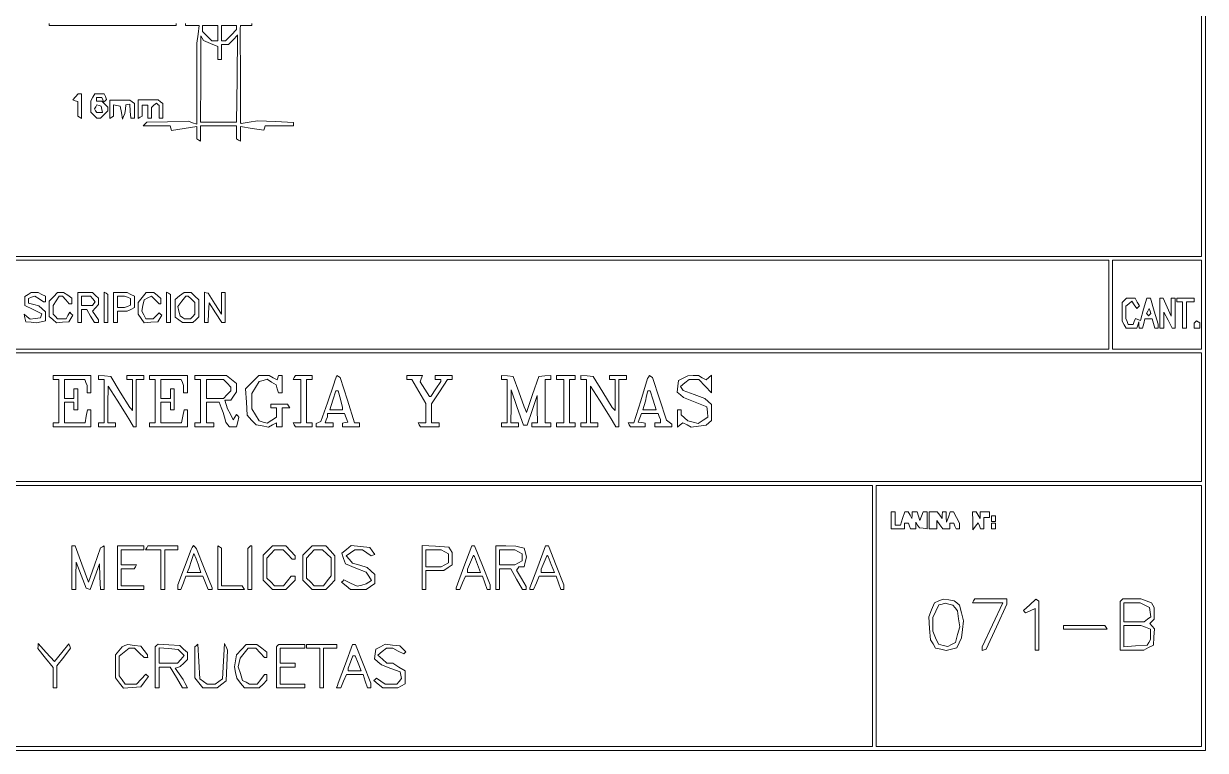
# Paper-space layout 'AN-17-DGE-071-B' of a CAD drawing. Header units: metres, sheet in millimetres. Extents: x 12 to 192, y 4 to 291.
# Drawn here: x 113 to 192.1, y 24.5 to 73.2 of the extents above; entities that cross this region are included whole.
import ezdxf

# ---------------------------------------------------------------- set-up
doc = ezdxf.new("R2010")
doc.units = ezdxf.units.M
doc.layers.add('DGE_CONTORNOS', color=7, linetype='Continuous', lineweight=0)
doc.layers.add('DGE_DATOS', color=7, linetype='Continuous', lineweight=0)

# ---------------------------------------------------------------- blocks, each defined once
blk = doc.blocks.new('LP_REF_DGE_MT_071_B')
at = {"layer": 'DGE_CONTORNOS'}
for points in [[(28.272, 147.253), (28.272, 24.514), (110.206, 24.514), (192.141, 24.514), (192.141, 147.253), (192.141, 269.992), (110.206, 269.992), (28.272, 269.992)], [(191.887, 163.665), (191.887, 57.59), (116.797, 57.59), (41.706, 57.59), (41.706, 163.665), (41.706, 269.739), (116.797, 269.739), (191.887, 269.739)], [(125.985, 72.545), (125.985, 72.038), (125.789, 72.038), (125.593, 72.038), (125.282, 72.349), (124.971, 72.66), (124.971, 72.856), (124.971, 73.052), (125.478, 73.052), (125.985, 73.052)], [(127.252, 72.915), (127.252, 72.779), (126.882, 72.408), (126.511, 72.038), (126.375, 72.038), (126.239, 72.038), (126.239, 72.545), (126.239, 73.052), (126.745, 73.052), (127.252, 73.052)], [(127.28, 69.503), (127.243, 66.588), (126.044, 66.588), (124.844, 66.588), (124.846, 69.472), (124.848, 72.355), (124.946, 72.201), (125.043, 72.048), (125.514, 71.851), (125.985, 71.654), (125.985, 71.212), (125.985, 70.771), (126.112, 70.771), (126.239, 70.771), (126.239, 71.277), (126.239, 71.784), (126.479, 71.784), (126.719, 71.784), (127.017, 72.099), (127.316, 72.414), (127.316, 72.416), (127.316, 72.418)], [(116.464, 68.279), (116.29, 68.068), (116.448, 68.015), (116.607, 67.961), (116.607, 67.472), (116.607, 66.984), (116.733, 66.905), (116.86, 66.827), (116.86, 67.658), (116.86, 68.489), (116.749, 68.489), (116.638, 68.489)], [(117.625, 68.244), (117.494, 67.999), (117.494, 67.62), (117.494, 67.24), (117.693, 67.041), (117.892, 66.842), (118.01, 66.842), (118.127, 66.842), (118.381, 67.095), (118.634, 67.349), (118.634, 67.466), (118.634, 67.584), (118.435, 67.783), (118.236, 67.982), (118.055, 67.982), (117.874, 67.982), (117.874, 68.109), (117.874, 68.236), (118.054, 68.236), (118.233, 68.236), (118.29, 68.078), (118.346, 67.919), (118.443, 68.009), (118.539, 68.098), (118.464, 68.294), (118.389, 68.489), (118.073, 68.489), (117.756, 68.489)], [(120.662, 67.447), (120.662, 66.827), (120.789, 66.905), (120.916, 66.984), (120.916, 67.356), (120.916, 67.729), (121.106, 67.729), (121.296, 67.729), (121.296, 67.285), (121.296, 66.842), (121.423, 66.842), (121.549, 66.842), (121.549, 67.207), (121.549, 67.571), (121.719, 67.712), (121.889, 67.854), (121.973, 67.77), (122.056, 67.687), (122.056, 67.264), (122.056, 66.842), (122.183, 66.842), (122.31, 66.842), (122.31, 67.333), (122.31, 67.825), (122.151, 67.95), (121.993, 68.075), (121.328, 68.071), (120.662, 68.067)], [(118.232, 67.433), (118.273, 67.222), (118.081, 67.222), (117.889, 67.222), (117.811, 67.349), (117.732, 67.476), (117.815, 67.609), (117.897, 67.742), (118.044, 67.694), (118.191, 67.645)], [(118.761, 67.44), (118.761, 66.827), (118.888, 66.905), (119.015, 66.984), (119.015, 67.366), (119.015, 67.748), (119.236, 67.705), (119.458, 67.663), (119.532, 67.221), (119.605, 66.779), (119.684, 66.969), (119.763, 67.159), (119.8, 67.449), (119.838, 67.739), (119.965, 67.766), (120.092, 67.792), (120.131, 67.317), (120.171, 66.842), (120.29, 66.842), (120.409, 66.842), (120.409, 67.341), (120.409, 67.841), (120.25, 67.943), (120.092, 68.046), (119.426, 68.049), (118.761, 68.053)], [(185.677, 54.359), (185.677, 51.381), (123.007, 51.381), (60.336, 51.381), (60.336, 54.359), (60.336, 57.337), (123.007, 57.337), (185.677, 57.337)], [(191.887, 54.359), (191.887, 51.381), (188.909, 51.381), (185.931, 51.381), (185.931, 54.359), (185.931, 57.337), (188.909, 57.337), (191.887, 57.337)], [(113.28, 55.046), (113.058, 54.917), (113.058, 54.607), (113.058, 54.297), (113.633, 54.026), (114.209, 53.756), (114.162, 53.614), (114.116, 53.472), (113.769, 53.431), (113.423, 53.39), (113.226, 53.554), (113.029, 53.717), (113.076, 53.468), (113.124, 53.218), (113.486, 53.177), (113.849, 53.135), (114.151, 53.211), (114.452, 53.286), (114.452, 53.581), (114.452, 53.876), (114.23, 54.076), (114.009, 54.276), (113.66, 54.363), (113.312, 54.45), (113.312, 54.612), (113.312, 54.775), (113.519, 54.855), (113.727, 54.935), (114.022, 54.742), (114.316, 54.549), (114.384, 54.549), (114.452, 54.549), (114.452, 54.735), (114.452, 54.92), (114.207, 55.051), (113.962, 55.183), (113.732, 55.179), (113.502, 55.175)], [(114.981, 54.889), (114.706, 54.596), (114.706, 54.085), (114.706, 53.574), (114.947, 53.356), (115.189, 53.137), (115.6, 53.178), (116.011, 53.218), (116.146, 53.434), (116.281, 53.65), (116.181, 53.75), (116.081, 53.85), (115.957, 53.629), (115.834, 53.408), (115.548, 53.408), (115.263, 53.408), (115.111, 53.56), (114.959, 53.713), (114.959, 54.008), (114.959, 54.304), (115.164, 54.617), (115.368, 54.929), (115.482, 54.929), (115.595, 54.929), (115.812, 54.676), (116.029, 54.422), (116.128, 54.422), (116.226, 54.422), (116.226, 54.605), (116.226, 54.788), (115.945, 54.985), (115.663, 55.183), (115.46, 55.183), (115.257, 55.183)], [(116.607, 54.169), (116.607, 53.155), (116.733, 53.155), (116.86, 53.155), (116.86, 53.598), (116.86, 54.042), (117.038, 54.042), (117.215, 54.042), (117.477, 53.598), (117.739, 53.155), (117.87, 53.155), (118.001, 53.155), (118.001, 53.253), (118.001, 53.352), (117.798, 53.641), (117.595, 53.931), (117.798, 54.155), (118.001, 54.379), (118.001, 54.582), (118.001, 54.784), (117.802, 54.983), (117.602, 55.183), (117.105, 55.183), (116.607, 55.183)], [(117.616, 54.745), (117.769, 54.56), (117.687, 54.428), (117.606, 54.295), (117.233, 54.295), (116.86, 54.295), (116.86, 54.612), (116.86, 54.929), (117.161, 54.929), (117.463, 54.929)], [(118.381, 54.176), (118.381, 53.155), (118.508, 53.155), (118.634, 53.155), (118.634, 54.098), (118.634, 55.041), (118.508, 55.119), (118.381, 55.198)], [(119.015, 54.169), (119.015, 53.155), (119.141, 53.155), (119.268, 53.155), (119.268, 53.535), (119.268, 53.915), (119.593, 53.915), (119.918, 53.915), (120.164, 54.046), (120.409, 54.178), (120.409, 54.549), (120.409, 54.92), (120.164, 55.051), (119.918, 55.183), (119.467, 55.183), (119.015, 55.183)], [(119.955, 54.852), (120.155, 54.775), (120.155, 54.549), (120.155, 54.323), (119.955, 54.246), (119.754, 54.169), (119.511, 54.169), (119.268, 54.169), (119.268, 54.549), (119.268, 54.929), (119.511, 54.929), (119.754, 54.929)], [(120.925, 54.849), (120.662, 54.515), (120.662, 54.116), (120.662, 53.718), (120.864, 53.43), (121.066, 53.141), (121.517, 53.18), (121.967, 53.218), (122.102, 53.434), (122.237, 53.65), (122.153, 53.734), (122.068, 53.819), (121.863, 53.614), (121.658, 53.408), (121.418, 53.408), (121.178, 53.408), (121.038, 53.669), (120.899, 53.93), (120.981, 54.304), (121.063, 54.678), (121.303, 54.806), (121.544, 54.935), (121.8, 54.679), (122.056, 54.422), (122.12, 54.422), (122.183, 54.422), (122.183, 54.593), (122.183, 54.763), (121.951, 54.973), (121.719, 55.183), (121.453, 55.183), (121.188, 55.183)], [(122.563, 54.176), (122.563, 53.155), (122.69, 53.155), (122.817, 53.155), (122.817, 54.098), (122.817, 55.041), (122.69, 55.119), (122.563, 55.198)], [(123.433, 54.94), (123.134, 54.698), (123.134, 54.106), (123.134, 53.515), (123.38, 53.335), (123.626, 53.155), (123.972, 53.155), (124.319, 53.155), (124.519, 53.354), (124.718, 53.553), (124.718, 54.114), (124.718, 54.676), (124.464, 54.929), (124.211, 55.183), (123.971, 55.183), (123.732, 55.183)], [(124.232, 54.719), (124.464, 54.51), (124.464, 54.111), (124.464, 53.713), (124.312, 53.56), (124.16, 53.408), (123.964, 53.41), (123.767, 53.412), (123.619, 53.507), (123.47, 53.601), (123.39, 53.922), (123.309, 54.243), (123.579, 54.586), (123.849, 54.929), (123.925, 54.929), (124.001, 54.929)], [(125.098, 54.179), (125.098, 53.155), (125.218, 53.155), (125.338, 53.155), (125.376, 53.819), (125.415, 54.483), (125.84, 53.819), (126.265, 53.155), (126.378, 53.155), (126.492, 53.155), (126.492, 54.169), (126.492, 55.183), (126.365, 55.183), (126.239, 55.183), (126.235, 54.454), (126.232, 53.725), (125.788, 54.422), (125.345, 55.119), (125.221, 55.161), (125.098, 55.204)], [(186.717, 54.65), (186.565, 54.498), (186.565, 53.882), (186.565, 53.265), (186.696, 53.02), (186.827, 52.775), (187.193, 52.775), (187.56, 52.775), (187.618, 52.996), (187.676, 53.218), (187.691, 52.996), (187.705, 52.775), (187.818, 52.775), (187.931, 52.775), (188.011, 53.092), (188.09, 53.408), (188.339, 53.408), (188.588, 53.408), (188.667, 53.092), (188.747, 52.775), (188.86, 52.775), (188.973, 52.775), (188.973, 52.919), (188.973, 53.064), (188.714, 53.933), (188.455, 54.802), (188.334, 54.802), (188.213, 54.802), (188.005, 54.053), (187.796, 53.303), (187.625, 53.369), (187.454, 53.435), (187.376, 53.231), (187.298, 53.028), (187.135, 53.028), (186.972, 53.028), (186.895, 53.229), (186.818, 53.429), (186.818, 53.847), (186.818, 54.264), (187.012, 54.425), (187.206, 54.587), (187.382, 54.346), (187.558, 54.106), (187.642, 54.19), (187.726, 54.274), (187.584, 54.538), (187.443, 54.802), (187.156, 54.802), (186.869, 54.802)], [(189.099, 53.789), (189.099, 52.775), (189.226, 52.775), (189.353, 52.775), (189.361, 53.313), (189.368, 53.852), (189.639, 53.313), (189.91, 52.775), (190.011, 52.775), (190.113, 52.775), (190.113, 53.789), (190.113, 54.802), (189.986, 54.802), (189.86, 54.802), (189.856, 54.2), (189.851, 53.598), (189.586, 54.2), (189.32, 54.802), (189.21, 54.802), (189.099, 54.802)], [(190.24, 54.676), (190.24, 54.549), (190.43, 54.549), (190.62, 54.549), (190.62, 53.662), (190.62, 52.775), (190.747, 52.775), (190.874, 52.775), (190.874, 53.662), (190.874, 54.549), (191.127, 54.549), (191.381, 54.549), (191.381, 54.676), (191.381, 54.802), (190.81, 54.802), (190.24, 54.802)], [(188.415, 53.696), (188.339, 53.62), (188.263, 53.696), (188.187, 53.772), (188.286, 53.932), (188.385, 54.093), (188.439, 53.933), (188.492, 53.773)], [(191.462, 53.194), (191.381, 53.113), (191.381, 52.944), (191.381, 52.775), (191.571, 52.775), (191.761, 52.775), (191.761, 52.957), (191.761, 53.14), (191.652, 53.207), (191.543, 53.275)], [(191.887, 46.818), (191.887, 42.509), (116.797, 42.509), (41.706, 42.509), (41.706, 46.818), (41.706, 51.127), (116.797, 51.127), (191.887, 51.127)], [(114.959, 49.48), (114.959, 49.353), (115.149, 49.353), (115.339, 49.353), (115.339, 47.896), (115.339, 46.438), (115.149, 46.438), (114.959, 46.438), (114.959, 46.311), (114.959, 46.185), (116.226, 46.185), (117.494, 46.185), (117.494, 46.755), (117.494, 47.325), (117.381, 47.325), (117.269, 47.325), (117.185, 46.882), (117.102, 46.438), (116.411, 46.438), (115.719, 46.438), (115.719, 47.135), (115.719, 47.832), (116.036, 47.832), (116.353, 47.832), (116.353, 47.579), (116.353, 47.325), (116.48, 47.325), (116.607, 47.325), (116.607, 48.022), (116.607, 48.719), (116.48, 48.719), (116.353, 48.719), (116.353, 48.402), (116.353, 48.086), (116.036, 48.086), (115.719, 48.086), (115.719, 48.719), (115.719, 49.353), (116.403, 49.353), (117.086, 49.353), (117.163, 49.152), (117.24, 48.952), (117.24, 48.709), (117.24, 48.466), (117.367, 48.466), (117.494, 48.466), (117.494, 49.036), (117.494, 49.606), (116.226, 49.606), (114.959, 49.606)], [(118.001, 49.488), (118.001, 49.353), (118.191, 49.353), (118.381, 49.353), (118.381, 47.896), (118.381, 46.438), (118.191, 46.438), (118.001, 46.438), (118.001, 46.311), (118.001, 46.185), (118.571, 46.185), (119.141, 46.185), (119.141, 46.311), (119.141, 46.438), (118.888, 46.438), (118.634, 46.438), (118.637, 47.674), (118.639, 48.909), (119.246, 47.959), (119.854, 47.008), (120.095, 46.597), (120.337, 46.185), (120.436, 46.185), (120.535, 46.185), (120.535, 47.769), (120.535, 49.353), (120.789, 49.353), (121.042, 49.353), (121.042, 49.48), (121.042, 49.606), (120.472, 49.606), (119.902, 49.606), (119.902, 49.48), (119.902, 49.353), (120.092, 49.353), (120.282, 49.353), (120.282, 48.318), (120.282, 47.283), (120.187, 47.378), (120.092, 47.473), (119.455, 48.508), (118.818, 49.543), (118.41, 49.583), (118.001, 49.622)], [(121.423, 49.48), (121.423, 49.353), (121.613, 49.353), (121.803, 49.353), (121.803, 47.896), (121.803, 46.438), (121.613, 46.438), (121.423, 46.438), (121.423, 46.311), (121.423, 46.185), (122.69, 46.185), (123.957, 46.185), (123.957, 46.755), (123.957, 47.325), (123.845, 47.325), (123.732, 47.325), (123.649, 46.882), (123.566, 46.438), (122.874, 46.438), (122.183, 46.438), (122.183, 47.135), (122.183, 47.832), (122.5, 47.832), (122.817, 47.832), (122.817, 47.579), (122.817, 47.325), (122.943, 47.325), (123.07, 47.325), (123.07, 48.022), (123.07, 48.719), (122.943, 48.719), (122.817, 48.719), (122.817, 48.402), (122.817, 48.086), (122.5, 48.086), (122.183, 48.086), (122.183, 48.719), (122.183, 49.353), (122.866, 49.353), (123.55, 49.353), (123.627, 49.152), (123.704, 48.952), (123.704, 48.709), (123.704, 48.466), (123.831, 48.466), (123.957, 48.466), (123.957, 49.036), (123.957, 49.606), (122.69, 49.606), (121.423, 49.606)], [(124.464, 49.48), (124.464, 49.353), (124.654, 49.353), (124.844, 49.353), (124.844, 47.896), (124.844, 46.438), (124.654, 46.438), (124.464, 46.438), (124.464, 46.311), (124.464, 46.185), (125.098, 46.185), (125.732, 46.185), (125.732, 46.311), (125.732, 46.438), (125.478, 46.438), (125.225, 46.438), (125.225, 47.135), (125.225, 47.832), (125.653, 47.832), (126.081, 47.832), (126.215, 47.484), (126.348, 47.135), (126.436, 46.818), (126.523, 46.501), (126.65, 46.343), (126.777, 46.185), (127.012, 46.185), (127.248, 46.185), (127.329, 46.507), (127.41, 46.83), (127.324, 46.916), (127.239, 47.001), (127.132, 46.828), (127.025, 46.655), (126.838, 47.022), (126.651, 47.389), (126.563, 47.674), (126.475, 47.959), (126.666, 47.959), (126.858, 47.959), (127.055, 48.241), (127.252, 48.522), (127.252, 48.802), (127.252, 49.081), (126.918, 49.344), (126.585, 49.606), (125.524, 49.606), (124.464, 49.606)], [(126.619, 49.099), (126.872, 48.846), (126.872, 48.719), (126.872, 48.593), (126.619, 48.339), (126.365, 48.086), (125.795, 48.086), (125.225, 48.086), (125.225, 48.719), (125.225, 49.353), (125.795, 49.353), (126.365, 49.353)], [(128.303, 49.161), (127.858, 48.716), (127.907, 47.837), (127.957, 46.957), (128.259, 46.636), (128.56, 46.315), (128.97, 46.238), (129.38, 46.161), (129.647, 46.304), (129.914, 46.447), (129.914, 46.316), (129.914, 46.185), (130.104, 46.185), (130.294, 46.185), (130.294, 46.818), (130.294, 47.452), (130.555, 47.452), (130.816, 47.452), (130.738, 47.579), (130.659, 47.705), (130.096, 47.705), (129.534, 47.705), (129.534, 47.579), (129.534, 47.452), (129.724, 47.452), (129.914, 47.452), (129.914, 47.138), (129.914, 46.824), (129.603, 46.621), (129.293, 46.417), (129.024, 46.502), (128.756, 46.587), (128.511, 46.988), (128.267, 47.389), (128.267, 47.896), (128.267, 48.402), (128.511, 48.803), (128.756, 49.204), (129.024, 49.289), (129.293, 49.374), (129.594, 49.177), (129.895, 48.98), (129.976, 48.723), (130.058, 48.466), (130.176, 48.466), (130.294, 48.466), (130.294, 49.036), (130.294, 49.606), (130.178, 49.606), (130.062, 49.606), (130.013, 49.462), (129.965, 49.317), (129.694, 49.462), (129.424, 49.606), (129.086, 49.606), (128.748, 49.606)], [(131.118, 49.48), (131.04, 49.353), (131.3, 49.353), (131.561, 49.353), (131.561, 47.896), (131.561, 46.438), (131.3, 46.438), (131.04, 46.438), (131.118, 46.311), (131.196, 46.185), (131.759, 46.185), (132.322, 46.185), (132.322, 46.311), (132.322, 46.438), (132.132, 46.438), (131.942, 46.438), (131.942, 47.896), (131.942, 49.353), (132.132, 49.353), (132.322, 49.353), (132.322, 49.48), (132.322, 49.606), (131.759, 49.606), (131.196, 49.606)], [(133.863, 49.329), (133.756, 49.036), (133.33, 47.787), (132.905, 46.537), (132.74, 46.474), (132.575, 46.411), (132.575, 46.298), (132.575, 46.185), (133.146, 46.185), (133.716, 46.185), (133.716, 46.311), (133.716, 46.438), (133.449, 46.438), (133.182, 46.438), (133.259, 46.639), (133.336, 46.839), (133.336, 46.955), (133.336, 47.072), (133.91, 47.072), (134.484, 47.072), (134.592, 46.787), (134.699, 46.501), (134.524, 46.461), (134.35, 46.42), (134.35, 46.302), (134.35, 46.185), (134.92, 46.185), (135.49, 46.185), (135.49, 46.311), (135.49, 46.438), (135.322, 46.438), (135.155, 46.438), (134.67, 47.963), (134.186, 49.487), (134.078, 49.554), (133.969, 49.622)], [(138.659, 49.48), (138.659, 49.353), (138.822, 49.353), (138.986, 49.353), (139.456, 48.55), (139.926, 47.746), (139.926, 47.092), (139.926, 46.438), (139.665, 46.438), (139.404, 46.438), (139.482, 46.311), (139.561, 46.185), (140.187, 46.185), (140.813, 46.185), (140.813, 46.311), (140.813, 46.438), (140.56, 46.438), (140.306, 46.438), (140.306, 47.073), (140.306, 47.708), (140.845, 48.528), (141.383, 49.348), (141.542, 49.35), (141.7, 49.353), (141.7, 49.48), (141.7, 49.606), (141.13, 49.606), (140.56, 49.606), (140.56, 49.48), (140.56, 49.353), (140.75, 49.353), (140.94, 49.353), (140.94, 49.287), (140.94, 49.221), (140.606, 48.717), (140.272, 48.212), (140.228, 48.212), (140.183, 48.212), (139.861, 48.699), (139.538, 49.186), (139.619, 49.396), (139.7, 49.606), (139.179, 49.606), (138.659, 49.606)], [(144.995, 49.488), (144.995, 49.353), (145.185, 49.353), (145.376, 49.353), (145.376, 47.896), (145.376, 46.438), (145.185, 46.438), (144.995, 46.438), (144.995, 46.311), (144.995, 46.185), (145.566, 46.185), (146.136, 46.185), (146.136, 46.311), (146.136, 46.438), (145.883, 46.438), (145.629, 46.438), (145.639, 47.547), (145.649, 48.656), (146.054, 47.474), (146.459, 46.292), (146.583, 46.29), (146.706, 46.287), (147.043, 47.281), (147.381, 48.276), (147.392, 47.357), (147.403, 46.438), (147.213, 46.438), (147.023, 46.438), (147.023, 46.311), (147.023, 46.185), (147.657, 46.185), (148.29, 46.185), (148.29, 46.311), (148.29, 46.438), (148.1, 46.438), (147.91, 46.438), (147.91, 47.896), (147.91, 49.353), (148.1, 49.353), (148.29, 49.353), (148.29, 49.488), (148.29, 49.622), (147.888, 49.583), (147.486, 49.543), (147.079, 48.339), (146.672, 47.135), (146.595, 47.325), (146.517, 47.515), (146.151, 48.529), (145.784, 49.543), (145.39, 49.583), (144.995, 49.622)], [(148.671, 49.48), (148.671, 49.353), (148.924, 49.353), (149.178, 49.353), (149.178, 47.896), (149.178, 46.438), (148.924, 46.438), (148.671, 46.438), (148.671, 46.311), (148.671, 46.185), (149.304, 46.185), (149.938, 46.185), (149.938, 46.311), (149.938, 46.438), (149.748, 46.438), (149.558, 46.438), (149.558, 47.896), (149.558, 49.353), (149.748, 49.353), (149.938, 49.353), (149.938, 49.48), (149.938, 49.606), (149.304, 49.606), (148.671, 49.606)], [(150.318, 49.488), (150.318, 49.353), (150.508, 49.353), (150.698, 49.353), (150.698, 47.896), (150.698, 46.438), (150.508, 46.438), (150.318, 46.438), (150.318, 46.311), (150.318, 46.185), (150.889, 46.185), (151.459, 46.185), (151.459, 46.311), (151.459, 46.438), (151.205, 46.438), (150.952, 46.438), (150.954, 47.674), (150.956, 48.909), (151.564, 47.959), (152.171, 47.008), (152.413, 46.597), (152.654, 46.185), (152.754, 46.185), (152.853, 46.185), (152.853, 47.769), (152.853, 49.353), (153.106, 49.353), (153.36, 49.353), (153.36, 49.48), (153.36, 49.606), (152.79, 49.606), (152.219, 49.606), (152.219, 49.48), (152.219, 49.353), (152.409, 49.353), (152.599, 49.353), (152.599, 48.318), (152.599, 47.283), (152.504, 47.378), (152.409, 47.473), (151.773, 48.508), (151.136, 49.543), (150.727, 49.583), (150.318, 49.622)], [(154.841, 49.513), (154.784, 49.416), (154.321, 47.927), (153.858, 46.438), (153.665, 46.438), (153.472, 46.438), (153.55, 46.311), (153.628, 46.185), (154.128, 46.185), (154.627, 46.185), (154.627, 46.303), (154.627, 46.421), (154.39, 46.461), (154.152, 46.501), (154.259, 46.787), (154.366, 47.072), (154.926, 47.072), (155.487, 47.072), (155.564, 46.871), (155.641, 46.671), (155.641, 46.554), (155.641, 46.438), (155.451, 46.438), (155.261, 46.438), (155.261, 46.311), (155.261, 46.185), (155.831, 46.185), (156.402, 46.185), (156.402, 46.266), (156.402, 46.347), (156.226, 46.488), (156.05, 46.628), (155.582, 48.053), (155.114, 49.477), (155.006, 49.544), (154.898, 49.611)], [(157.162, 49.443), (156.845, 49.284), (156.807, 48.896), (156.769, 48.508), (156.979, 48.328), (157.189, 48.149), (157.967, 47.831), (158.746, 47.514), (158.785, 47.174), (158.825, 46.834), (158.501, 46.622), (158.178, 46.41), (157.828, 46.497), (157.479, 46.585), (157.257, 46.784), (157.035, 46.984), (157.035, 47.155), (157.035, 47.325), (156.908, 47.325), (156.782, 47.325), (156.782, 46.739), (156.782, 46.154), (156.964, 46.305), (157.146, 46.456), (157.426, 46.306), (157.705, 46.156), (158.199, 46.222), (158.693, 46.289), (158.878, 46.442), (159.063, 46.596), (159.063, 47.131), (159.063, 47.666), (158.841, 47.866), (158.619, 48.066), (157.893, 48.338), (157.167, 48.609), (157.081, 48.748), (156.995, 48.887), (157.283, 49.12), (157.57, 49.353), (157.89, 49.353), (158.209, 49.353), (158.636, 48.9), (159.063, 48.448), (159.063, 49.043), (159.063, 49.637), (158.881, 49.486), (158.699, 49.335), (158.446, 49.471), (158.193, 49.606), (157.836, 49.605), (157.479, 49.603)], [(134.208, 48.03), (134.35, 47.466), (134.35, 47.396), (134.35, 47.325), (133.918, 47.325), (133.486, 47.325), (133.688, 47.959), (133.891, 48.593), (133.979, 48.593), (134.066, 48.593)], [(155.162, 47.959), (155.364, 47.325), (154.918, 47.325), (154.471, 47.325), (154.552, 47.61), (154.633, 47.896), (154.71, 48.244), (154.786, 48.593), (154.872, 48.593), (154.959, 48.593)], [(169.836, 33.512), (169.836, 24.767), (119.015, 24.767), (68.194, 24.767), (68.194, 33.512), (68.194, 42.256), (119.015, 42.256), (169.836, 42.256)], [(191.887, 33.512), (191.887, 24.767), (180.988, 24.767), (170.089, 24.767), (170.089, 33.512), (170.089, 42.256), (180.988, 42.256), (191.887, 42.256)], [(171.103, 39.911), (171.103, 39.341), (171.546, 39.341), (171.99, 39.341), (171.99, 39.531), (171.99, 39.721), (172.121, 39.721), (172.251, 39.721), (172.324, 39.531), (172.397, 39.341), (172.574, 39.341), (172.75, 39.341), (172.752, 39.563), (172.754, 39.785), (172.869, 39.604), (172.983, 39.423), (173.247, 39.383), (173.511, 39.343), (173.511, 39.912), (173.511, 40.482), (173.38, 40.482), (173.249, 40.482), (173.133, 40.197), (173.017, 39.911), (172.932, 40.197), (172.848, 40.482), (172.672, 40.482), (172.497, 40.482), (172.493, 40.26), (172.489, 40.038), (172.36, 40.26), (172.231, 40.482), (172.12, 40.482), (172.01, 40.482), (171.863, 40.038), (171.717, 39.595), (171.537, 39.595), (171.356, 39.595), (171.356, 40.038), (171.356, 40.482), (171.23, 40.482), (171.103, 40.482)], [(173.638, 39.911), (173.638, 39.341), (173.891, 39.341), (174.145, 39.341), (174.151, 39.626), (174.158, 39.911), (174.357, 39.626), (174.556, 39.341), (174.794, 39.341), (175.032, 39.341), (175.032, 39.531), (175.032, 39.721), (175.162, 39.721), (175.293, 39.721), (175.366, 39.531), (175.439, 39.341), (175.552, 39.341), (175.665, 39.341), (175.665, 39.538), (175.665, 39.734), (175.472, 40.108), (175.279, 40.482), (175.166, 40.482), (175.053, 40.482), (174.925, 40.133), (174.798, 39.785), (174.788, 40.133), (174.778, 40.482), (174.651, 40.482), (174.525, 40.482), (174.521, 40.26), (174.517, 40.038), (174.348, 40.26), (174.18, 40.482), (173.909, 40.482), (173.638, 40.482)], [(176.557, 39.88), (176.561, 39.278), (176.743, 39.519), (176.926, 39.76), (177.006, 39.551), (177.087, 39.341), (177.2, 39.341), (177.313, 39.341), (177.313, 39.721), (177.313, 40.102), (177.503, 40.102), (177.693, 40.102), (177.693, 40.292), (177.693, 40.482), (177.376, 40.482), (177.059, 40.482), (177.056, 40.26), (177.052, 40.038), (176.923, 40.26), (176.793, 40.482), (176.673, 40.482), (176.552, 40.482)], [(177.82, 40.038), (177.82, 39.848), (177.947, 39.848), (178.073, 39.848), (178.073, 40.038), (178.073, 40.228), (177.947, 40.228), (177.82, 40.228)], [(177.82, 39.531), (177.82, 39.341), (177.947, 39.341), (178.073, 39.341), (178.073, 39.531), (178.073, 39.721), (177.947, 39.721), (177.82, 39.721)], [(116.226, 36.743), (116.226, 35.286), (116.353, 35.286), (116.48, 35.286), (116.488, 36.205), (116.496, 37.123), (116.838, 36.246), (117.181, 35.369), (117.313, 35.325), (117.445, 35.281), (117.755, 36.139), (118.064, 36.997), (118.102, 36.141), (118.139, 35.286), (118.26, 35.286), (118.381, 35.286), (118.381, 36.751), (118.381, 38.216), (118.264, 38.143), (118.147, 38.071), (117.735, 36.919), (117.323, 35.767), (116.887, 36.984), (116.45, 38.201), (116.338, 38.201), (116.226, 38.201)], [(119.268, 36.743), (119.268, 35.286), (120.155, 35.286), (121.042, 35.286), (121.042, 35.412), (121.042, 35.539), (120.282, 35.539), (119.522, 35.539), (119.522, 36.11), (119.522, 36.68), (119.958, 36.68), (120.394, 36.68), (120.472, 36.807), (120.55, 36.933), (120.036, 36.933), (119.522, 36.933), (119.522, 37.44), (119.522, 37.947), (120.282, 37.947), (121.042, 37.947), (121.042, 38.074), (121.042, 38.201), (120.155, 38.201), (119.268, 38.201)], [(121.232, 38.074), (121.154, 37.947), (121.669, 37.947), (122.183, 37.947), (122.183, 36.616), (122.183, 35.286), (122.31, 35.286), (122.436, 35.286), (122.436, 36.616), (122.436, 37.947), (122.88, 37.947), (123.324, 37.947), (123.324, 38.074), (123.324, 38.201), (122.317, 38.201), (121.311, 38.201)], [(124.284, 38.089), (124.201, 37.956), (123.763, 36.779), (123.325, 35.603), (123.324, 35.444), (123.324, 35.286), (123.425, 35.286), (123.526, 35.286), (123.687, 35.729), (123.847, 36.173), (124.416, 36.173), (124.984, 36.173), (125.169, 35.729), (125.355, 35.286), (125.48, 35.286), (125.605, 35.286), (125.605, 35.347), (125.605, 35.407), (125.088, 36.709), (124.572, 38.01), (124.469, 38.117), (124.366, 38.223)], [(125.985, 36.751), (125.985, 35.286), (126.88, 35.286), (127.774, 35.286), (127.696, 35.412), (127.618, 35.539), (126.928, 35.539), (126.239, 35.539), (126.239, 36.799), (126.239, 38.059), (126.112, 38.137), (125.985, 38.216)], [(128.097, 38.116), (128.013, 38.032), (128.013, 36.659), (128.013, 35.286), (128.14, 35.286), (128.266, 35.286), (128.266, 36.743), (128.266, 38.201), (128.224, 38.201), (128.182, 38.201)], [(129.338, 37.89), (129.027, 37.578), (129.027, 36.743), (129.027, 35.908), (129.338, 35.597), (129.649, 35.286), (130.104, 35.286), (130.559, 35.286), (130.87, 35.597), (131.181, 35.908), (131.181, 36.04), (131.181, 36.173), (131.041, 36.173), (130.901, 36.173), (130.652, 35.856), (130.402, 35.539), (130.095, 35.539), (129.787, 35.539), (129.534, 35.793), (129.28, 36.046), (129.28, 36.719), (129.28, 37.392), (129.539, 37.67), (129.797, 37.947), (130.087, 37.947), (130.377, 37.947), (130.674, 37.63), (130.972, 37.313), (131.077, 37.313), (131.181, 37.313), (131.181, 37.422), (131.181, 37.53), (130.87, 37.865), (130.56, 38.201), (130.104, 38.201), (129.649, 38.201)], [(131.999, 37.89), (131.688, 37.578), (131.688, 36.743), (131.688, 35.908), (131.999, 35.597), (132.31, 35.286), (132.765, 35.286), (133.22, 35.286), (133.532, 35.597), (133.843, 35.908), (133.843, 36.719), (133.843, 37.53), (133.532, 37.865), (133.221, 38.201), (132.766, 38.201), (132.31, 38.201)], [(134.604, 37.974), (134.291, 37.72), (134.419, 37.358), (134.546, 36.997), (135.24, 36.72), (135.934, 36.443), (136.115, 36.171), (136.295, 35.899), (136.115, 35.781), (135.934, 35.664), (135.635, 35.584), (135.337, 35.505), (134.891, 35.718), (134.445, 35.93), (134.366, 35.851), (134.286, 35.771), (134.585, 35.528), (134.885, 35.286), (135.413, 35.286), (135.941, 35.286), (136.222, 35.483), (136.504, 35.68), (136.504, 35.985), (136.504, 36.29), (136.247, 36.529), (135.99, 36.769), (135.507, 36.913), (135.025, 37.058), (134.806, 37.3), (134.587, 37.541), (134.877, 37.744), (135.166, 37.947), (135.427, 37.947), (135.687, 37.947), (135.972, 37.748), (136.257, 37.548), (136.385, 37.591), (136.513, 37.633), (136.34, 37.87), (136.166, 38.107), (135.542, 38.167), (134.917, 38.227)], [(139.672, 36.757), (139.672, 35.286), (139.799, 35.286), (139.926, 35.286), (139.926, 35.919), (139.926, 36.553), (140.531, 36.553), (141.137, 36.553), (141.419, 36.75), (141.7, 36.948), (141.698, 37.352), (141.696, 37.757), (141.579, 37.943), (141.462, 38.128), (140.567, 38.179), (139.672, 38.229)], [(142.476, 36.802), (141.954, 35.404), (141.954, 35.345), (141.954, 35.286), (142.079, 35.286), (142.204, 35.286), (142.389, 35.729), (142.574, 36.173), (143.143, 36.173), (143.712, 36.173), (143.872, 35.729), (144.032, 35.286), (144.134, 35.286), (144.235, 35.286), (144.236, 35.444), (144.236, 35.603), (143.715, 36.902), (143.193, 38.201), (143.096, 38.201), (142.998, 38.201)], [(144.615, 36.743), (144.615, 35.286), (144.742, 35.286), (144.869, 35.286), (144.869, 35.983), (144.869, 36.68), (145.24, 36.68), (145.61, 36.68), (146.009, 35.983), (146.408, 35.286), (146.525, 35.286), (146.643, 35.286), (146.641, 35.381), (146.64, 35.476), (146.325, 36.027), (146.01, 36.578), (146.08, 36.692), (146.151, 36.807), (146.331, 36.807), (146.511, 36.807), (146.591, 37.123), (146.67, 37.44), (146.595, 37.742), (146.519, 38.044), (146.232, 38.12), (145.946, 38.197), (145.281, 38.199), (144.615, 38.201)], [(147.419, 36.802), (146.896, 35.404), (146.896, 35.345), (146.896, 35.286), (147.021, 35.286), (147.146, 35.286), (147.332, 35.729), (147.517, 36.173), (148.086, 36.173), (148.654, 36.173), (148.815, 35.729), (148.975, 35.286), (149.076, 35.286), (149.178, 35.286), (149.178, 35.444), (149.179, 35.603), (148.657, 36.902), (148.136, 38.201), (148.038, 38.201), (147.941, 38.201)], [(124.774, 36.703), (124.862, 36.426), (124.399, 36.426), (123.936, 36.426), (124.002, 36.585), (124.068, 36.743), (124.224, 37.224), (124.381, 37.705), (124.533, 37.343), (124.686, 36.98)], [(133.296, 37.672), (133.589, 37.396), (133.589, 36.802), (133.589, 36.207), (133.327, 35.873), (133.064, 35.539), (132.756, 35.539), (132.449, 35.539), (132.195, 35.793), (131.942, 36.046), (131.942, 36.719), (131.942, 37.392), (132.2, 37.67), (132.458, 37.947), (132.73, 37.947), (133.003, 37.947)], [(141.202, 37.816), (141.447, 37.685), (141.447, 37.377), (141.447, 37.069), (141.202, 36.938), (140.956, 36.807), (140.441, 36.807), (139.926, 36.807), (139.926, 37.377), (139.926, 37.947), (140.441, 37.947), (140.956, 37.947)], [(143.39, 36.965), (143.599, 36.426), (143.157, 36.426), (142.714, 36.426), (142.714, 36.538), (142.714, 36.649), (142.912, 37.122), (143.109, 37.594), (143.145, 37.549), (143.18, 37.504)], [(146.144, 37.816), (146.389, 37.685), (146.389, 37.44), (146.389, 37.196), (146.144, 37.064), (145.899, 36.933), (145.384, 36.933), (144.869, 36.933), (144.869, 37.44), (144.869, 37.947), (145.384, 37.947), (145.899, 37.947)], [(148.332, 36.965), (148.542, 36.426), (148.099, 36.426), (147.657, 36.426), (147.657, 36.538), (147.657, 36.649), (147.854, 37.122), (148.052, 37.594), (148.087, 37.549), (148.123, 37.504)], [(174.297, 34.524), (174.007, 34.403), (173.807, 33.926), (173.608, 33.449), (173.67, 32.681), (173.731, 31.914), (173.902, 31.639), (174.074, 31.365), (174.426, 31.288), (174.778, 31.21), (175.141, 31.29), (175.504, 31.37), (175.657, 31.706), (175.81, 32.042), (175.878, 32.618), (175.946, 33.195), (175.805, 33.719), (175.664, 34.242), (175.494, 34.383), (175.324, 34.524), (174.956, 34.585), (174.588, 34.646)], [(175.375, 34.052), (175.528, 33.857), (175.608, 33.327), (175.687, 32.796), (175.545, 32.269), (175.403, 31.742), (175.142, 31.602), (174.881, 31.462), (174.568, 31.541), (174.255, 31.62), (174.073, 32.055), (173.891, 32.49), (173.891, 32.95), (173.891, 33.41), (174.092, 33.834), (174.293, 34.258), (174.504, 34.312), (174.715, 34.366), (174.968, 34.306), (175.222, 34.246)], [(176.616, 34.525), (176.538, 34.399), (177.554, 34.399), (178.571, 34.399), (177.878, 32.925), (177.186, 31.452), (177.186, 31.331), (177.186, 31.209), (177.317, 31.253), (177.449, 31.297), (178.141, 32.796), (178.834, 34.295), (178.834, 34.473), (178.834, 34.652), (177.764, 34.652), (176.694, 34.652)], [(180.373, 34.251), (179.95, 33.874), (180.025, 33.799), (180.1, 33.724), (180.417, 33.868), (180.735, 34.013), (180.735, 32.622), (180.735, 31.23), (180.861, 31.23), (180.988, 31.23), (180.988, 32.87), (180.988, 34.51), (180.892, 34.57), (180.796, 34.629)], [(186.522, 34.568), (186.438, 34.483), (186.438, 32.857), (186.438, 31.23), (187.23, 31.232), (188.022, 31.234), (188.339, 31.394), (188.656, 31.553), (188.695, 32.098), (188.735, 32.643), (188.58, 32.829), (188.426, 33.015), (188.572, 33.162), (188.719, 33.309), (188.717, 33.695), (188.715, 34.082), (188.62, 34.232), (188.524, 34.383), (188.17, 34.517), (187.815, 34.652), (187.211, 34.652), (186.607, 34.652)], [(188.085, 34.235), (188.402, 34.075), (188.446, 33.769), (188.49, 33.462), (188.263, 33.297), (188.037, 33.131), (187.364, 33.131), (186.691, 33.131), (186.691, 33.765), (186.691, 34.399), (187.23, 34.397), (187.769, 34.395)], [(182.636, 32.751), (182.636, 32.624), (184.101, 32.624), (185.566, 32.624), (185.487, 32.751), (185.409, 32.878), (184.022, 32.878), (182.636, 32.878)], [(188.141, 32.754), (188.466, 32.631), (188.464, 32.279), (188.462, 31.927), (188.347, 31.746), (188.232, 31.565), (187.462, 31.509), (186.691, 31.453), (186.691, 32.166), (186.691, 32.878), (187.253, 32.878), (187.815, 32.878)], [(113.95, 31.502), (113.945, 31.33), (114.452, 30.693), (114.959, 30.057), (114.959, 29.376), (114.959, 28.696), (115.086, 28.696), (115.213, 28.696), (115.213, 29.435), (115.213, 30.175), (115.669, 30.76), (116.125, 31.346), (116.074, 31.498), (116.023, 31.651), (115.541, 31.063), (115.059, 30.475), (114.507, 31.074), (113.955, 31.674)], [(124.559, 31.538), (124.464, 31.442), (124.464, 30.403), (124.464, 29.364), (124.727, 29.03), (124.99, 28.696), (125.473, 28.696), (125.957, 28.696), (126.255, 28.937), (126.552, 29.178), (126.599, 30.204), (126.646, 31.231), (126.543, 31.452), (126.441, 31.674), (126.369, 30.49), (126.297, 29.306), (126.054, 29.127), (125.81, 28.949), (125.541, 28.949), (125.273, 28.949), (125.029, 29.127), (124.786, 29.306), (124.72, 30.47), (124.654, 31.634)], [(119.775, 31.528), (119.585, 31.453), (119.366, 31.183), (119.147, 30.914), (119.144, 30.139), (119.141, 29.364), (119.409, 29.023), (119.677, 28.683), (120.252, 28.721), (120.827, 28.759), (121.085, 29.106), (121.342, 29.452), (121.257, 29.537), (121.172, 29.623), (120.86, 29.286), (120.548, 28.949), (120.168, 28.949), (119.789, 28.949), (119.592, 29.231), (119.395, 29.513), (119.395, 30.172), (119.395, 30.832), (119.729, 31.094), (120.063, 31.357), (120.241, 31.357), (120.42, 31.357), (120.737, 31.04), (121.054, 30.723), (121.175, 30.723), (121.296, 30.723), (121.293, 30.818), (121.29, 30.914), (121.068, 31.202), (120.846, 31.49), (120.406, 31.546), (119.965, 31.602)], [(121.898, 31.538), (121.803, 31.442), (121.803, 30.069), (121.803, 28.696), (121.93, 28.696), (122.056, 28.696), (122.056, 29.393), (122.056, 30.09), (122.429, 30.09), (122.802, 30.09), (123.219, 29.393), (123.636, 28.696), (123.801, 28.696), (123.966, 28.696), (123.817, 28.981), (123.668, 29.266), (123.407, 29.638), (123.146, 30.01), (123.314, 30.066), (123.482, 30.121), (123.72, 30.359), (123.957, 30.597), (123.957, 30.831), (123.957, 31.064), (123.699, 31.298), (123.441, 31.532), (122.717, 31.583), (121.993, 31.635)], [(123.546, 31.062), (123.75, 30.858), (123.517, 30.601), (123.284, 30.343), (122.67, 30.343), (122.056, 30.343), (122.056, 30.866), (122.056, 31.389), (122.699, 31.328), (123.343, 31.266)], [(127.574, 31.263), (127.253, 30.916), (127.177, 30.513), (127.101, 30.11), (127.186, 29.725), (127.27, 29.341), (127.524, 29.019), (127.778, 28.696), (128.275, 28.696), (128.773, 28.696), (129.027, 28.949), (129.28, 29.203), (129.28, 29.393), (129.28, 29.583), (129.203, 29.583), (129.127, 29.583), (128.877, 29.266), (128.628, 28.949), (128.375, 28.949), (128.123, 28.949), (127.888, 29.075), (127.653, 29.201), (127.504, 29.652), (127.355, 30.103), (127.428, 30.393), (127.5, 30.682), (127.766, 31.02), (128.031, 31.357), (128.282, 31.357), (128.532, 31.357), (128.826, 31.04), (129.119, 30.723), (129.2, 30.723), (129.28, 30.723), (129.28, 30.904), (129.28, 31.085), (128.946, 31.348), (128.612, 31.611), (128.254, 31.611), (127.896, 31.611)], [(129.998, 31.526), (129.914, 31.442), (129.914, 30.069), (129.914, 28.696), (130.864, 28.696), (131.815, 28.696), (131.815, 28.822), (131.815, 28.949), (130.991, 28.949), (130.167, 28.949), (130.167, 29.519), (130.167, 30.09), (130.674, 30.09), (131.181, 30.09), (131.181, 30.217), (131.181, 30.343), (130.674, 30.343), (130.167, 30.343), (130.167, 30.85), (130.167, 31.357), (130.991, 31.357), (131.815, 31.357), (131.815, 31.484), (131.815, 31.611), (130.949, 31.611), (130.083, 31.611)], [(131.942, 31.484), (131.942, 31.357), (132.385, 31.357), (132.829, 31.357), (132.829, 30.026), (132.829, 28.696), (132.956, 28.696), (133.082, 28.696), (133.082, 30.026), (133.082, 31.357), (133.526, 31.357), (133.969, 31.357), (133.969, 31.484), (133.969, 31.611), (132.956, 31.611), (131.942, 31.611)], [(134.542, 30.312), (134.061, 29.013), (134.002, 28.854), (133.942, 28.696), (134.089, 28.696), (134.236, 28.696), (134.421, 29.139), (134.606, 29.583), (135.165, 29.583), (135.724, 29.583), (135.87, 29.139), (136.017, 28.696), (136.134, 28.696), (136.251, 28.696), (136.251, 28.854), (136.252, 29.013), (135.73, 30.312), (135.209, 31.611), (135.116, 31.611), (135.022, 31.611)], [(136.884, 31.454), (136.567, 31.288), (136.53, 30.967), (136.492, 30.647), (136.72, 30.441), (136.948, 30.235), (137.58, 30), (138.213, 29.766), (138.256, 29.542), (138.299, 29.317), (138.147, 29.133), (137.994, 28.949), (137.594, 28.949), (137.194, 28.949), (136.904, 29.152), (136.614, 29.355), (136.528, 29.268), (136.441, 29.181), (136.74, 28.938), (137.039, 28.696), (137.54, 28.696), (138.042, 28.696), (138.287, 28.827), (138.532, 28.958), (138.532, 29.399), (138.532, 29.84), (138.12, 30.091), (137.708, 30.342), (137.51, 30.343), (137.312, 30.343), (137.017, 30.619), (136.721, 30.894), (137.007, 31.126), (137.293, 31.357), (137.5, 31.356), (137.708, 31.356), (138.075, 31.164), (138.443, 30.972), (138.511, 31.041), (138.58, 31.11), (138.383, 31.306), (138.187, 31.503), (137.694, 31.562), (137.201, 31.62)], [(135.397, 30.343), (135.597, 29.836), (135.163, 29.836), (134.73, 29.836), (134.73, 29.922), (134.73, 30.008), (134.882, 30.429), (135.034, 30.85), (135.116, 30.85), (135.198, 30.85)]]:
    blk.add_lwpolyline(points, close=True, dxfattribs=at)
for points in [[(123.831, 73.178), (123.831, 73.052), (124.291, 73.052), (124.752, 73.052), (124.672, 72.464), (124.591, 71.876), (124.591, 69.16), (124.591, 66.445), (124.306, 66.543), (124.021, 66.641), (122.633, 66.614), (121.244, 66.588), (121.118, 66.461), (120.992, 66.335), (121.894, 66.335), (122.796, 66.335), (122.846, 66.184), (122.896, 66.033), (123.744, 66.159), (124.591, 66.286), (124.591, 65.874), (124.591, 65.463), (124.718, 65.384), (124.844, 65.306), (124.844, 65.821), (124.844, 66.335), (126.048, 66.335), (127.252, 66.335), (127.252, 65.899), (127.252, 65.463), (127.379, 65.384), (127.506, 65.306), (127.506, 65.799), (127.506, 66.291), (128.291, 66.165), (129.076, 66.039), (129.125, 66.187), (129.175, 66.335), (130.115, 66.335), (131.054, 66.335), (131.054, 66.444), (131.054, 66.554), (129.848, 66.617), (128.641, 66.68), (128.105, 66.582), (127.569, 66.484), (127.544, 66.509), (127.518, 66.534), (127.506, 69.571), (127.493, 72.608), (127.5, 72.83), (127.506, 73.052), (127.886, 73.052), (128.266, 73.052), (128.266, 73.178)], [(114.706, 73.178), (114.706, 73.052), (118.951, 73.052), (123.197, 73.052), (123.197, 73.178)]]:
    blk.add_lwpolyline(points, dxfattribs=at)

psp = doc.layouts.new('AN-17-DGE-071-B')

# ---------------------------------------------------------------- block references
at = {"layer": 'DGE_DATOS'}
psp.add_blockref('LP_REF_DGE_MT_071_B', (0, 0), dxfattribs=at)

doc.saveas('drawing.dxf')
